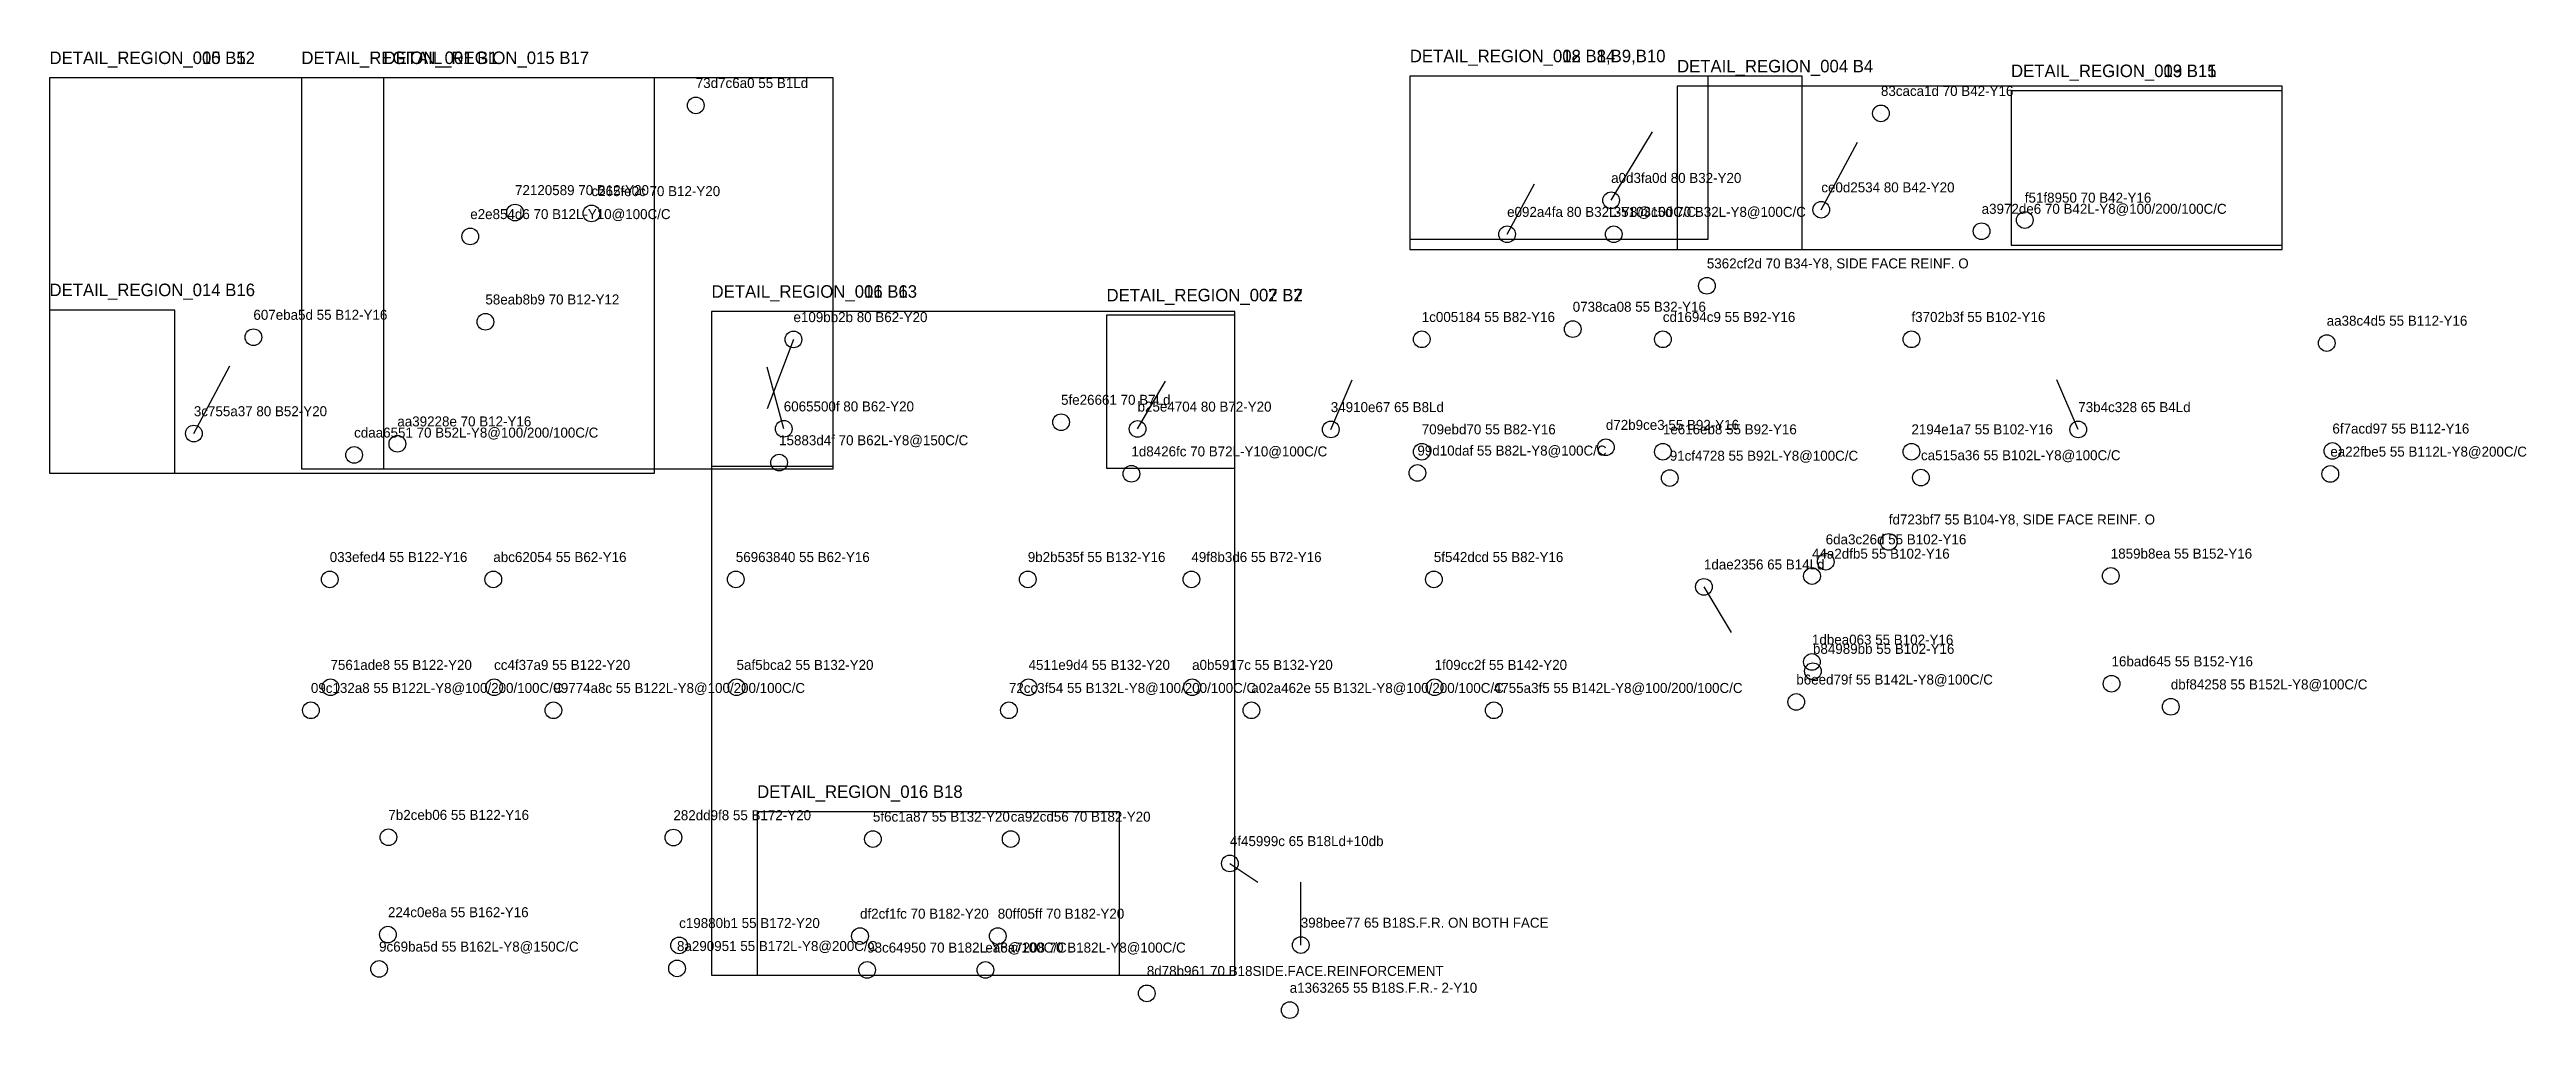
# Model space of a CAD drawing. Header units: metres. Extents: x 891 to 36531, y 8888 to 22840.
import ezdxf

# ---------------------------------------------------------------- set-up
doc = ezdxf.new("R2010")
doc.units = ezdxf.units.M
doc.layers.add('DEBUG_OWNERSHIP', color=7, linetype='Continuous')

msp = doc.modelspace()

# ---------------------------------------------------------------- linework, layer by layer
at = {"layer": 'DEBUG_OWNERSHIP', "color": 1}
for p, q in [((10190, 22036), (10190, 22036)), ((3825, 18698), (3825, 18698)), ((20636, 18667), (20636, 18667)), ((22808, 18814), (22808, 18814)), ((24105, 18667), (24105, 18667)), ((27682, 18667), (27682, 18667)), ((33657, 18613), (33657, 18613)), ((23285, 17113), (23285, 17113)), ((20636, 17049), (20636, 17049)), ((24105, 17049), (24105, 17049)), ((27682, 17049), (27682, 17049)), ((33739, 17060), (33739, 17060)), ((20573, 16743), (20573, 16743)), ((24204, 16669), (24204, 16669)), ((27819, 16676), (27819, 16676)), ((33709, 16728), (33709, 16728)), ((26448, 15465), (26448, 15465)), ((4923, 15210), (4923, 15210)), ((7277, 15210), (7277, 15210)), ((10766, 15210), (10766, 15210)), ((14967, 15210), (14967, 15210)), ((17321, 15210), (17321, 15210)), ((20810, 15210), (20810, 15210)), ((26251, 15259), (26251, 15259)), ((30550, 15260), (30550, 15260)), ((26250, 14021), (26250, 14021)), ((4934, 13657), (4934, 13657)), ((7288, 13657), (7288, 13657)), ((10777, 13657), (10777, 13657)), ((14978, 13657), (14978, 13657)), ((17332, 13657), (17332, 13657)), ((20821, 13657), (20821, 13657)), ((26265, 13888), (26265, 13888)), ((30561, 13708), (30561, 13708)), ((4652, 13325), (4652, 13325)), ((8141, 13325), (8141, 13325)), ((14696, 13325), (14696, 13325)), ((18184, 13325), (18184, 13325)), ((21673, 13325), (21673, 13325)), ((26025, 13446), (26025, 13446)), ((31414, 13376), (31414, 13376)), ((5767, 11497), (5767, 11497)), ((9868, 11493), (9868, 11493)), ((12739, 11472), (12739, 11472)), ((5761, 10096), (5761, 10096)), ((9951, 9940), (9951, 9940)), ((5633, 9601), (5633, 9601)), ((9920, 9609), (9920, 9609)), ((18736, 9008), (18736, 9008))]:
    msp.add_line(p, q, dxfattribs=at)
at = {"layer": 'DEBUG_OWNERSHIP', "color": 2}
for p, q in [((27243, 21921), (27243, 21921)), ((23361, 20669), (23956, 21657)), ((23361, 20669), (23956, 21657)), ((26385, 20533), (26905, 21508)), ((26385, 20533), (26905, 21508)), ((21864, 20180), (22256, 20907)), ((21864, 20180), (22256, 20907)), ((7589, 20493), (7589, 20493)), ((8689, 20479), (8689, 20479)), ((29313, 20385), (29313, 20385)), ((6945, 20148), (6945, 20148)), ((23398, 20180), (23398, 20180)), ((28692, 20224), (28692, 20224)), ((24738, 19438), (24738, 19438)), ((7163, 18919), (7163, 18919)), ((11596, 18665), (11217, 17666)), ((11596, 18665), (11217, 17666)), ((2968, 17310), (3487, 18286)), ((2968, 17310), (3487, 18286)), ((11456, 17379), (11217, 18266)), ((11456, 17379), (11217, 18266)), ((16547, 17376), (16948, 18064)), ((16547, 17376), (16948, 18064)), ((19327, 17369), (19635, 18086)), ((19327, 17369), (19635, 18086)), ((30082, 17369), (29775, 18086)), ((30082, 17369), (29775, 18086)), ((15446, 17474), (15446, 17474)), ((5896, 17163), (5896, 17163)), ((5274, 17002), (5274, 17002)), ((11389, 16892), (11389, 16892)), ((16458, 16731), (16458, 16731)), ((24696, 15103), (25088, 14447)), ((24696, 15103), (25088, 14447)), ((14721, 11472), (14721, 11472)), ((17875, 11120), (18275, 10850)), ((17875, 11120), (18275, 10850)), ((18895, 9945), (18897, 10850)), ((18895, 9945), (18897, 10850)), ((12553, 10075), (12553, 10075)), ((14535, 10075), (14535, 10075)), ((12656, 9587), (12656, 9587)), ((14357, 9587), (14357, 9587)), ((16680, 9250), (16680, 9250))]:
    msp.add_line(p, q, dxfattribs=at)
at = {"layer": 'DEBUG_OWNERSHIP', "color": 4}
msp.add_line((27356, 15751), (27356, 15751), dxfattribs=at)
at = {"layer": 'DEBUG_OWNERSHIP', "color": 8}
for points in [[(20464, 20107), (24757, 20107), (24757, 22457), (20464, 22457), (20464, 20107)], [(20464, 19961), (26110, 19961), (26110, 22457), (20464, 22457), (20464, 19961)], [(20464, 19961), (26110, 19961), (26110, 22457), (20464, 22457), (20464, 19961)], [(891, 16738), (9598, 16738), (9598, 22431), (891, 22431), (891, 16738)], [(891, 16738), (9598, 16738), (9598, 22431), (891, 22431), (891, 16738)], [(4516, 16801), (9598, 16801), (9598, 22431), (4516, 22431), (4516, 16801)], [(5698, 16801), (12167, 16801), (12167, 22431), (5698, 22431), (5698, 16801)], [(24309, 19961), (33015, 19961), (33015, 22311), (24309, 22311), (24309, 19961)], [(29115, 20023), (33015, 20023), (33015, 22243), (29115, 22243), (29115, 20023)], [(29115, 20023), (33015, 20023), (33015, 22243), (29115, 22243), (29115, 20023)], [(891, 16738), (2692, 16738), (2692, 19089), (891, 19089), (891, 16738)], [(10417, 16842), (12167, 16842), (12167, 19066), (10417, 19066), (10417, 16842)], [(10417, 9513), (17948, 9513), (17948, 19066), (10417, 19066), (10417, 9513)], [(16100, 16814), (17948, 16814), (17948, 19014), (16100, 19014), (16100, 16814)], [(16100, 16814), (17948, 16814), (17948, 19014), (16100, 19014), (16100, 16814)], [(11073, 9513), (16289, 9513), (16289, 11864), (11073, 11864), (11073, 9513)]]:
    msp.add_lwpolyline(points, close=True, dxfattribs=at)
at = {"layer": 'DEBUG_OWNERSHIP', "color": 1}
for centre in [(10190, 22036), (22808, 18814), (3825, 18698), (20636, 18667), (24105, 18667), (27682, 18667), (33657, 18613), (20636, 17049), (23285, 17113), (24105, 17049), (27682, 17049), (33739, 17060), (20573, 16743), (24204, 16669), (27819, 16676), (33709, 16728), (4923, 15210), (7277, 15210), (10766, 15210), (14967, 15210), (17321, 15210), (20810, 15210), (26251, 15259), (26448, 15465), (30550, 15260), (26250, 14021), (26265, 13888), (4934, 13657), (7288, 13657), (10777, 13657), (14978, 13657), (17332, 13657), (20821, 13657), (26025, 13446), (30561, 13708), (4652, 13325), (8141, 13325), (14696, 13325), (18184, 13325), (21673, 13325), (31414, 13376), (5767, 11497), (9868, 11493), (12739, 11472), (5761, 10096), (9951, 9940), (5633, 9601), (9920, 9609), (18736, 9008)]:
    msp.add_circle(centre, 120, dxfattribs=at)
at = {"layer": 'DEBUG_OWNERSHIP', "color": 2}
for centre in [(27243, 21921), (23361, 20669), (7589, 20493), (8689, 20479), (26385, 20533), (28692, 20224), (29313, 20385), (6945, 20148), (21864, 20180), (23398, 20180), (24738, 19438), (7163, 18919), (11596, 18665), (11456, 17379), (15446, 17474), (16547, 17376), (19327, 17369), (30082, 17369), (2968, 17310), (5274, 17002), (5896, 17163), (11389, 16892), (16458, 16731), (24696, 15103), (14721, 11472), (17875, 11120), (12553, 10075), (14535, 10075), (18895, 9945), (12656, 9587), (14357, 9587), (16680, 9250)]:
    msp.add_circle(centre, 120, dxfattribs=at)
at = {"layer": 'DEBUG_OWNERSHIP', "color": 4}
msp.add_circle((27356, 15751), 120, dxfattribs=at)

# ---------------------------------------------------------------- texts
at = {"layer": 'DEBUG_OWNERSHIP', "color": 8}
for s, p in [('DETAIL_REGION_005 B5', (891, 22631)), ('DETAIL_REGION_010 B12', (891, 22631)), ('DETAIL_REGION_001 B1', (4516, 22631)), ('DETAIL_REGION_015 B17', (5698, 22631)), ('DETAIL_REGION_003 B3', (20464, 22657)), ('DETAIL_REGION_008 B8,B9,B10', (20464, 22657)), ('DETAIL_REGION_012 B14', (20464, 22657)), ('DETAIL_REGION_004 B4', (24309, 22511)), ('DETAIL_REGION_009 B11', (29115, 22443)), ('DETAIL_REGION_013 B15', (29115, 22443)), ('DETAIL_REGION_014 B16', (891, 19289)), ('DETAIL_REGION_006 B6', (10417, 19266)), ('DETAIL_REGION_011 B13', (10417, 19266)), ('DETAIL_REGION_002 B2', (16100, 19214)), ('DETAIL_REGION_007 B7', (16100, 19214)), ('DETAIL_REGION_016 B18', (11073, 12064))]:
    msp.add_text(s, height=180, dxfattribs=at).set_placement(p)
at = {"layer": 'DEBUG_OWNERSHIP', "color": 1}
for s, p in [('73d7c6a0 55 B1Ld', (10190, 22286)), ('607eba5d 55 B12-Y16', (3825, 18948)), ('1c005184 55 B82-Y16', (20636, 18917)), ('0738ca08 55 B32-Y16', (22808, 19064)), ('cd1694c9 55 B92-Y16', (24105, 18917)), ('f3702b3f 55 B102-Y16', (27682, 18917)), ('aa38c4d5 55 B112-Y16', (33657, 18863)), ('d72b9ce3 55 B92-Y16', (23285, 17363)), ('99d10daf 55 B82L-Y8@100C/C', (20573, 16993)), ('709ebd70 55 B82-Y16', (20636, 17299)), ('1e616eb8 55 B92-Y16', (24105, 17299)), ('2194e1a7 55 B102-Y16', (27682, 17299)), ('ea22fbe5 55 B112L-Y8@200C/C', (33709, 16978)), ('6f7acd97 55 B112-Y16', (33739, 17310)), ('91cf4728 55 B92L-Y8@100C/C', (24204, 16919)), ('ca515a36 55 B102L-Y8@100C/C', (27819, 16926)), ('6da3c26d 55 B102-Y16', (26448, 15715)), ('033efed4 55 B122-Y16', (4923, 15460)), ('abc62054 55 B62-Y16', (7277, 15460)), ('56963840 55 B62-Y16', (10766, 15460)), ('9b2b535f 55 B132-Y16', (14967, 15460)), ('49f8b3d6 55 B72-Y16', (17321, 15460)), ('5f542dcd 55 B82-Y16', (20810, 15460)), ('44a2dfb5 55 B102-Y16', (26251, 15509)), ('1859b8ea 55 B152-Y16', (30550, 15510)), ('1dbea063 55 B102-Y16', (26250, 14271)), ('b84989bb 55 B102-Y16', (26265, 14138)), ('7561ade8 55 B122-Y20', (4934, 13907)), ('cc4f37a9 55 B122-Y20', (7288, 13907)), ('5af5bca2 55 B132-Y20', (10777, 13907)), ('4511e9d4 55 B132-Y20', (14978, 13907)), ('a0b5917c 55 B132-Y20', (17332, 13907)), ('1f09cc2f 55 B142-Y20', (20821, 13907)), ('16bad645 55 B152-Y16', (30561, 13958)), ('09c132a8 55 B122L-Y8@100/200/100C/C', (4652, 13575)), ('99774a8c 55 B122L-Y8@100/200/100C/C', (8141, 13575)), ('72cc3f54 55 B132L-Y8@100/200/100C/C', (14696, 13575)), ('a02a462e 55 B132L-Y8@100/200/100C/C', (18184, 13575)), ('4755a3f5 55 B142L-Y8@100/200/100C/C', (21673, 13575)), ('b6eed79f 55 B142L-Y8@100C/C', (26025, 13696)), ('dbf84258 55 B152L-Y8@100C/C', (31414, 13626)), ('7b2ceb06 55 B122-Y16', (5767, 11747)), ('282dd9f8 55 B172-Y20', (9868, 11743)), ('5f6c1a87 55 B132-Y20', (12739, 11722)), ('224c0e8a 55 B162-Y16', (5761, 10346)), ('c19880b1 55 B172-Y20', (9951, 10190)), ('9c69ba5d 55 B162L-Y8@150C/C', (5633, 9851)), ('8a290951 55 B172L-Y8@200C/C', (9920, 9859)), ('a1363265 55 B18S.F.R.- 2-Y10', (18736, 9258))]:
    msp.add_text(s, height=144, dxfattribs=at).set_placement(p)
at = {"layer": 'DEBUG_OWNERSHIP', "color": 2}
for s, p in [('83caca1d 70 B42-Y16', (27243, 22171)), ('a0d3fa0d 80 B32-Y20', (23361, 20919)), ('72120589 70 B12-Y20', (7589, 20743)), ('c265fe0c 70 B12-Y20', (8689, 20729)), ('ce0d2534 80 B42-Y20', (26385, 20783)), ('f51f8950 70 B42-Y16', (29313, 20635)), ('e2e854d6 70 B12L-Y10@100C/C', (6945, 20398)), ('e092a4fa 80 B32L-Y8@100C/C', (21864, 20430)), ('35103c5d 70 B32L-Y8@100C/C', (23398, 20430)), ('a3972de6 70 B42L-Y8@100/200/100C/C', (28692, 20474)), ('5362cf2d 70 B34-Y8, SIDE FACE REINF. O', (24738, 19688)), ('58eab8b9 70 B12-Y12', (7163, 19169)), ('e109bb2b 80 B62-Y20', (11596, 18915)), ('5fe26661 70 B7Ld', (15446, 17724)), ('3c755a37 80 B52-Y20', (2968, 17560)), ('aa39228e 70 B12-Y16', (5896, 17413)), ('6065500f 80 B62-Y20', (11456, 17629)), ('b25e4704 80 B72-Y20', (16547, 17626)), ('34910e67 65 B8Ld', (19327, 17619)), ('73b4c328 65 B4Ld', (30082, 17619)), ('cdaa6551 70 B52L-Y8@100/200/100C/C', (5274, 17252)), ('15883d4f 70 B62L-Y8@150C/C', (11389, 17142)), ('1d8426fc 70 B72L-Y10@100C/C', (16458, 16981)), ('1dae2356 65 B14Ld', (24696, 15353)), ('ca92cd56 70 B182-Y20', (14721, 11722)), ('4f45999c 65 B18Ld+10db', (17875, 11370)), ('df2cf1fc 70 B182-Y20', (12553, 10325)), ('80ff05ff 70 B182-Y20', (14535, 10325)), ('398bee77 65 B18S.F.R. ON BOTH FACE', (18895, 10195)), ('98c64950 70 B182L-Y8@100C/C', (12656, 9837)), ('ea6a7208 70 B182L-Y8@100C/C', (14357, 9837)), ('8d78b961 70 B18SIDE.FACE.REINFORCEMENT ', (16680, 9500))]:
    msp.add_text(s, height=144, dxfattribs=at).set_placement(p)
at = {"layer": 'DEBUG_OWNERSHIP', "color": 4}
msp.add_text('fd723bf7 55 B104-Y8, SIDE FACE REINF. O', height=144, dxfattribs=at).set_placement((27356, 16001))

doc.saveas('drawing.dxf')
